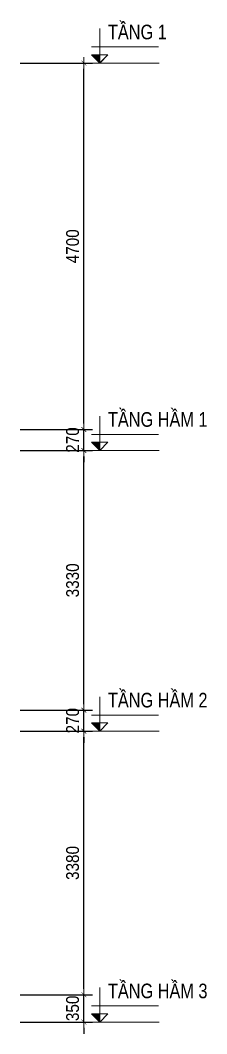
# Model space of a CAD drawing. Extents: x 517991 to 692152, y -83926 to 3506.
# Drawn here: x 606192 to 608591, y -31606 to -18607 of the extents above; entities that cross this region are included whole.
import ezdxf

# ---------------------------------------------------------------- set-up
doc = ezdxf.new("R2010")
doc.units = 0
doc.header["$LTSCALE"] = 300
doc.header["$MEASUREMENT"] = 0
doc.layers.get('0').update_dxf_attribs({"linetype": 'CONTINUOUS'})
doc.layers.get('DEFPOINTS').update_dxf_attribs({"linetype": 'CONTINUOUS'})
doc.layers.add('NDC_S_DIM', color=1, linetype='CONTINUOUS', lineweight=15)
doc.layers.add('NDC_S_THIN LINE', color=1, linetype='CONTINUOUS', lineweight=5)
doc.styles.add('ARIAL', font='arial.ttf', dxfattribs={"width": 0.8})
doc.styles.add('NDC_ARIAL', font='arial.ttf', dxfattribs={"width": 0.85})
doc.dimstyles.new('NDC_1-75', dxfattribs={"dimscale": 75, "dimtxt": 2.2, "dimasz": 1, "dimexe": 1.5, "dimexo": 0, "dimgap": 0.8, "dimtad": 1, "dimdec": 0, "dimdsep": 46, "dimtxsty": 'NDC_ARIAL', "dimblk": 'DIMMARK', "dimcen": 49999.938995, "dimdle": 1.5, "dimclrd": 1, "dimclre": 1, "dimclrt": 3, "dimadec": 0, "dimazin": 0, "dimtfac": 1, "dimtdec": 0, "dimtix": 1, "dimtmove": 1, "dimatfit": 3, "dimfxl": 1, "dimarcsym": 0})

# ---------------------------------------------------------------- blocks, each defined once
blk = doc.blocks.new('kata_block_CT')
blk.add_hatch(color=3).paths.add_polyline_path([(0, 1.41), (-1.42, 1.41), (0, 0)])
at = {"ltscale": 50}
h = blk.add_hatch(dxfattribs=at)
h.set_pattern_fill('ANSI31', color=8, scale=1.2375, style=0)
h.set_pattern_definition([(45, (0, 5e-12), (-2.7783, 2.7783), [])])
h.paths.add_polyline_path([(0, 1.41), (0, 0), (1.42, 1.41)])
at = {"color": 8, "ltscale": 50}
for p, q in [((-1.4, 2.76), (10.09, 2.76)), ((10.17, 0), (-1.44, 0))]:
    blk.add_line(p, q, dxfattribs=at)
for points in [[(0, 5.89), (0, 0)], [(0, 0), (-1.42, 1.41), (0, 1.41)], [(0, 0), (1.42, 1.41), (0, 1.41)]]:
    blk.add_lwpolyline(points, dxfattribs=at)
at = {"color": 3, "style": 'ARIAL', "width": 0.8}
blk.add_attdef('CT', (1.24, 3.58), '', height=2.2, dxfattribs=at)
blk = doc.blocks.new('DIMMARK')
at = {"layer": 'NDC_S_DIM', "color": 1}
blk.add_line((-1.5, 0), (1, 0), dxfattribs=at)
at = {"layer": 'NDC_S_DIM', "color": 2, "const_width": 0.1}
blk.add_lwpolyline([(-0.42, -0.42), (0.42, 0.42)], dxfattribs=at)
blk = doc.blocks.new('*D461')
at = {"layer": 'DEFPOINTS', "color": 0, "transparency": 16777216}
for p in [(606192, -31106), (607010, -31106), (606192, -31456)]:
    blk.add_point(p, dxfattribs=at)
at = {"layer": 'NDC_S_DIM', "color": 1, "lineweight": -2, "transparency": 16777216}
for p, q in [((607010, -31031), (607010, -30956)), ((606192, -31106), (607123, -31106)), ((607010, -31456), (607010, -31106)), ((606192, -31456), (607123, -31456)), ((607010, -31531), (607010, -31606))]:
    blk.add_line(p, q, dxfattribs=at)
at = {"layer": 'NDC_S_DIM', "color": 1, "lineweight": -2, "transparency": 16777216, "xscale": 75, "yscale": 75, "zscale": 75}
for p, rotation in [((607010, -31106), 270), ((607010, -31456), 90)]:
    blk.add_blockref('DIMMARK', p, dxfattribs=dict(at, rotation=rotation))
at = {"layer": 'NDC_S_DIM', "color": 3, "transparency": 16777216, "insert": (606866, -31281), "char_height": 165, "attachment_point": 5, "rotation": 90, "style": 'NDC_ARIAL'}
blk.add_mtext('350', dxfattribs=at)
blk = doc.blocks.new('*D462')
at = {"layer": 'DEFPOINTS', "color": 0, "transparency": 16777216}
for p in [(606192, -24126), (607010, -24126), (606192, -27456)]:
    blk.add_point(p, dxfattribs=at)
at = {"layer": 'NDC_S_DIM', "color": 1, "lineweight": -2, "transparency": 16777216}
for p, q in [((606192, -24126), (607123, -24126)), ((607010, -27381), (607010, -24201)), ((606192, -27456), (607123, -27456))]:
    blk.add_line(p, q, dxfattribs=at)
at = {"layer": 'NDC_S_DIM', "color": 1, "lineweight": -2, "transparency": 16777216, "xscale": 75, "yscale": 75, "zscale": 75}
for p, rotation in [((607010, -24126), 90), ((607010, -27456), 270)]:
    blk.add_blockref('DIMMARK', p, dxfattribs=dict(at, rotation=rotation))
at = {"layer": 'NDC_S_DIM', "color": 3, "transparency": 16777216, "insert": (606866, -25791), "char_height": 165, "attachment_point": 5, "rotation": 90, "style": 'NDC_ARIAL'}
blk.add_mtext('3330', dxfattribs=at)
blk = doc.blocks.new('*D463')
at = {"layer": 'DEFPOINTS', "color": 0, "transparency": 16777216}
for p in [(606192, -19156), (607010, -19156), (606192, -23856)]:
    blk.add_point(p, dxfattribs=at)
at = {"layer": 'NDC_S_DIM', "color": 1, "lineweight": -2, "transparency": 16777216}
for p, q in [((606192, -19156), (607123, -19156)), ((607010, -23781), (607010, -19231)), ((606192, -23856), (607123, -23856))]:
    blk.add_line(p, q, dxfattribs=at)
at = {"layer": 'NDC_S_DIM', "color": 1, "lineweight": -2, "transparency": 16777216, "xscale": 75, "yscale": 75, "zscale": 75}
for p, rotation in [((607010, -19156), 90), ((607010, -23856), 270)]:
    blk.add_blockref('DIMMARK', p, dxfattribs=dict(at, rotation=rotation))
at = {"layer": 'NDC_S_DIM', "color": 3, "transparency": 16777216, "insert": (606866, -21506), "char_height": 165, "attachment_point": 5, "rotation": 90, "style": 'NDC_ARIAL'}
blk.add_mtext('4700', dxfattribs=at)
blk = doc.blocks.new('*D464')
at = {"layer": 'DEFPOINTS', "color": 0, "transparency": 16777216}
for p in [(606192, -27726), (607010, -27726), (606192, -31106)]:
    blk.add_point(p, dxfattribs=at)
at = {"layer": 'NDC_S_DIM', "color": 1, "lineweight": -2, "transparency": 16777216}
for p, q in [((606192, -27726), (607123, -27726)), ((607010, -31031), (607010, -27801)), ((606192, -31106), (607123, -31106))]:
    blk.add_line(p, q, dxfattribs=at)
at = {"layer": 'NDC_S_DIM', "color": 1, "lineweight": -2, "transparency": 16777216, "xscale": 75, "yscale": 75, "zscale": 75}
for p, rotation in [((607010, -27726), 90), ((607010, -31106), 270)]:
    blk.add_blockref('DIMMARK', p, dxfattribs=dict(at, rotation=rotation))
at = {"layer": 'NDC_S_DIM', "color": 3, "transparency": 16777216, "insert": (606866, -29416), "char_height": 165, "attachment_point": 5, "rotation": 90, "style": 'NDC_ARIAL'}
blk.add_mtext('3380', dxfattribs=at)
blk = doc.blocks.new('*D465')
at = {"layer": 'DEFPOINTS', "color": 0, "transparency": 16777216}
for p in [(606192, -27456), (607010, -27456), (606192, -27726)]:
    blk.add_point(p, dxfattribs=at)
at = {"layer": 'NDC_S_DIM', "color": 1, "lineweight": -2, "transparency": 16777216}
for p, q in [((607010, -27381), (607010, -27306)), ((606192, -27456), (607123, -27456)), ((607010, -27726), (607010, -27456)), ((606192, -27726), (607123, -27726)), ((607010, -27801), (607010, -27876))]:
    blk.add_line(p, q, dxfattribs=at)
at = {"layer": 'NDC_S_DIM', "color": 1, "lineweight": -2, "transparency": 16777216, "xscale": 75, "yscale": 75, "zscale": 75}
for p, rotation in [((607010, -27456), 270), ((607010, -27726), 90)]:
    blk.add_blockref('DIMMARK', p, dxfattribs=dict(at, rotation=rotation))
at = {"layer": 'NDC_S_DIM', "color": 3, "transparency": 16777216, "insert": (606866, -27591), "char_height": 165, "attachment_point": 5, "rotation": 90, "style": 'NDC_ARIAL'}
blk.add_mtext('270', dxfattribs=at)
blk = doc.blocks.new('*D466')
at = {"layer": 'DEFPOINTS', "color": 0, "transparency": 16777216}
for p in [(606192, -23856), (607010, -23856), (606192, -24126)]:
    blk.add_point(p, dxfattribs=at)
at = {"layer": 'NDC_S_DIM', "color": 1, "lineweight": -2, "transparency": 16777216}
for p, q in [((607010, -23781), (607010, -23706)), ((606192, -23856), (607123, -23856)), ((607010, -24126), (607010, -23856)), ((606192, -24126), (607123, -24126)), ((607010, -24201), (607010, -24276))]:
    blk.add_line(p, q, dxfattribs=at)
at = {"layer": 'NDC_S_DIM', "color": 1, "lineweight": -2, "transparency": 16777216, "xscale": 75, "yscale": 75, "zscale": 75}
for p, rotation in [((607010, -23856), 270), ((607010, -24126), 90)]:
    blk.add_blockref('DIMMARK', p, dxfattribs=dict(at, rotation=rotation))
at = {"layer": 'NDC_S_DIM', "color": 3, "transparency": 16777216, "insert": (606866, -23991), "char_height": 165, "attachment_point": 5, "rotation": 90, "style": 'NDC_ARIAL'}
blk.add_mtext('270', dxfattribs=at)

msp = doc.modelspace()

# ---------------------------------------------------------------- block references
at = {"layer": 'NDC_S_THIN LINE'}
ref = msp.add_blockref('kata_block_CT', (607213.8, -19156.4), dxfattribs=dict(at, xscale=75, yscale=75, zscale=75))
ref.add_attrib('CT', 'TẦNG 1', (607319.5, -18851.3), dxfattribs={"layer": '0', "color": 3, "height": 187.5, "style": 'ARIAL', "width": 0.8})
ref = msp.add_blockref('kata_block_CT', (607213.8, -24126.4), dxfattribs=dict(at, xscale=75, yscale=75, zscale=75))
ref.add_attrib('CT', 'TẦNG HẦM 1', (607319.5, -23821.3), dxfattribs={"layer": '0', "color": 3, "height": 187.5, "style": 'ARIAL', "width": 0.8})
ref = msp.add_blockref('kata_block_CT', (607213.8, -27726.4), dxfattribs=dict(at, xscale=75, yscale=75, zscale=75))
ref.add_attrib('CT', 'TẦNG HẦM 2', (607319.5, -27421.3), dxfattribs={"layer": '0', "color": 3, "height": 187.5, "style": 'ARIAL', "width": 0.8})
ref = msp.add_blockref('kata_block_CT', (607213.8, -31456.4), dxfattribs=dict(at, xscale=75, yscale=75, zscale=75))
ref.add_attrib('CT', 'TẦNG HẦM 3', (607319.5, -31151.3), dxfattribs={"layer": '0', "color": 3, "height": 187.5, "style": 'ARIAL', "width": 0.8})

# ---------------------------------------------------------------- dimensions: what is measured, and where the dimension line sits
at = {"layer": 'NDC_S_DIM'}
for base, p1, p2, picture, middle in [((607010.1, -19156.4), (606191.5, -23856.4), (606191.5, -19156.4), '*D463', (606865.8, -21506.4)), ((607010.1, -23856.4), (606191.5, -24126.4), (606191.5, -23856.4), '*D466', (606865.8, -23991.4)), ((607010.1, -24126.4), (606191.5, -27456.4), (606191.5, -24126.4), '*D462', (606865.8, -25791.4)), ((607010.1, -27456.4), (606191.5, -27726.4), (606191.5, -27456.4), '*D465', (606865.8, -27591.4)), ((607010.1, -27726.4), (606191.5, -31106.4), (606191.5, -27726.4), '*D464', (606865.8, -29416.4)), ((607010.1, -31106.4), (606191.5, -31456.4), (606191.5, -31106.4), '*D461', (606865.8, -31281.4))]:
    dim = msp.add_linear_dim(base=base, p1=p1, p2=p2, angle=90, dimstyle='NDC_1-75', dxfattribs=at)
    dim.commit()
    dim.dimension.update_dxf_attribs({"geometry": picture, "text_midpoint": middle})

doc.saveas('drawing.dxf')
